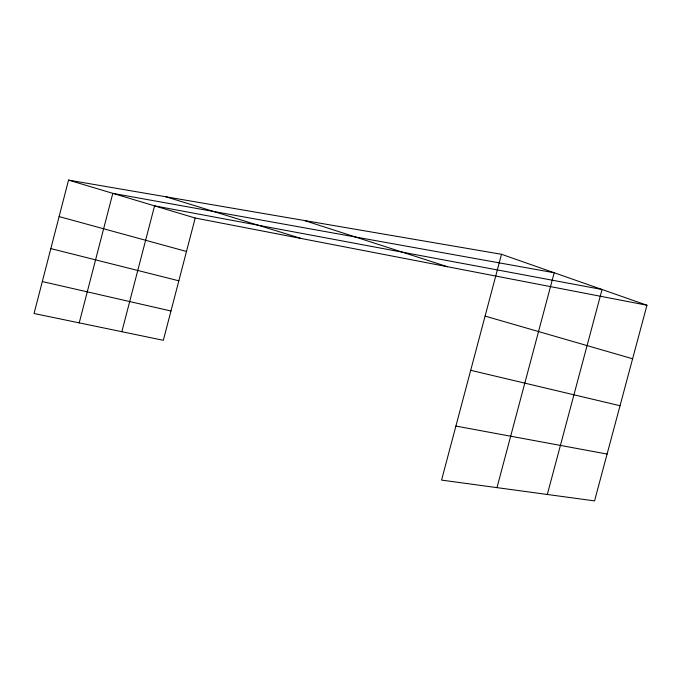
<?xml version="1.0" encoding="UTF-8"?>
<svg xmlns="http://www.w3.org/2000/svg" width="681" height="681" viewBox="0 0 681 681"><rect width="100%" height="100%" fill="white"/><g stroke="black" fill="none" stroke-linecap="round" stroke-linejoin="round"><path stroke-width="1.02" d="M501.497 254.285L68.551 180.107L34.05 313.507L163.329 340.304L195.2 218.031L646.95 305.233L594.547 500.893L441.56 480.105L501.497 254.285L646.95 305.233M79.226 322.871L112.808 193.361L554.198 272.749L496.977 487.63M121.848 331.707L154.57 205.866L602.055 289.502L547.311 494.474M455.904 426.068L607.094 454.057M42.316 281.559L170.965 311.013M470.699 370.302L620.033 405.731M50.837 248.599L178.839 280.802M59.119 216.584L186.483 251.459M485.093 316.095L632.615 358.768M68.551 180.107L195.2 218.031M165.943 196.792L301.325 238.52M304.381 220.516L447.562 266.748"/></g></svg>
